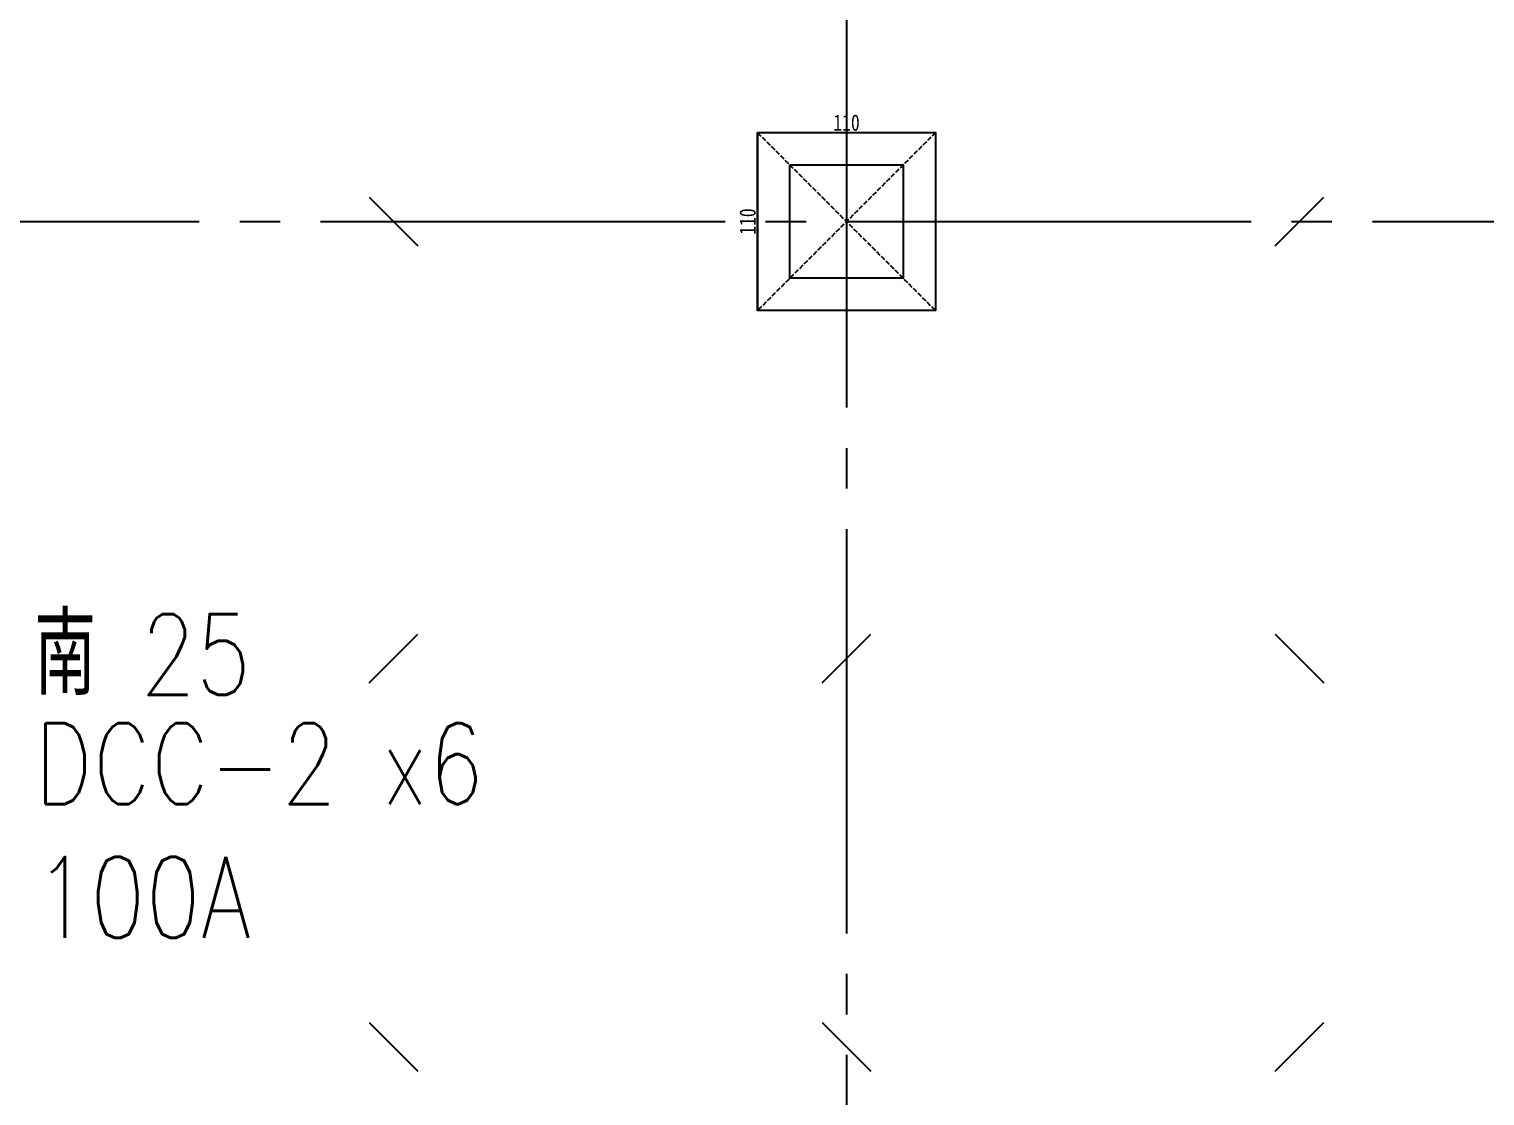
# Model space of a CAD drawing. Extents: x -3080 to 28500, y -1326 to 31609.
# Drawn here: x 22175 to 23075, y 2460 to 3119 of the extents above; entities that cross this region are included whole.
import ezdxf
from ezdxf.enums import TextEntityAlignment as Align

# ---------------------------------------------------------------- set-up
doc = ezdxf.new("R2010")
doc.units = 0
doc.header["$LTSCALE"] = 100
doc.linetypes.add('X-S-FAB-L05$0$COL-CEN-LIN', pattern=[3.25, 2.5, -0.25, 0.25, -0.25])
doc.linetypes.add('X-S-FAB-L05$0$HIDDEN', pattern=[0.4, 0.3, -0.1])
for name, color, linetype in [('0-xref', 8, 'Continuous'), ('188K-SM-03-F05-MECH-DCC-Y2257103$0$00_閥站分組', 1, 'Continuous'), ('188K-SM-07-F10-MECH-CR PIPE-Y2257103$0$00_閥站分組', 1, 'Continuous'), ('X-S-FAB-L05$0$BEAM', 8, 'Continuous'), ('X-S-FAB-L05$0$BLOCK', 8, 'Continuous'), ('X-S-FAB-L05$0$CCL', 8, 'X-S-FAB-L05$0$COL-CEN-LIN'), ('X-S-FAB-L05$0$COL', 8, 'Continuous'), ('X-S-FAB-L05$0$COL-S', 8, 'Continuous'), ('X-S-FAB-L05$0$S-鋼柱', 8, 'Continuous')]:
    doc.layers.add(name, color=color, linetype=linetype)
doc.layers.add('X-S-FAB-L05$0$XREF', color=8, linetype='Continuous', lineweight=0)
doc.styles.add('188K-SM-03-F05-MECH-DCC-Y2257103$0$XFM1Q20-200k$0$12P7-XCM2P10$0$AA-TXT', font='simplex.shx', dxfattribs={"bigfont": 'china.shx'})
doc.styles.add('188K-SM-07-F10-MECH-CR PIPE-Y2257103$0$XFM1Q20-200k$0$12P7-XCM2P10$0$AA-TXT', font='simplex.shx', dxfattribs={"bigfont": 'china.shx'})
doc.styles.add('X-S-FAB-L05$0$DIM', font='', dxfattribs={"width": 0.8})
doc.styles.get('X-S-FAB-L05$0$DIM').set_extended_font_data('MingLiU')
doc.dimstyles.new('X-S-FAB-L05$0$JJP_005_defpoint', dxfattribs={"dimtxt": 20, "dimasz": 0.5, "dimexe": 0.5, "dimexo": 0.5, "dimgap": 0.5, "dimtad": 1, "dimdsep": 46, "dimtxsty": 'X-S-FAB-L05$0$DIM', "dimblk": 'X-S-FAB-L05$0$_None', "dimcen": 10, "dimclrd": 256, "dimclre": 256, "dimclrt": 256, "dimadec": 0, "dimazin": 0, "dimtfac": 1, "dimtix": 1, "dimtmove": 2, "dimatfit": 3, "dimldrblk": 'X-S-FAB-L05$0$_None', "dimfxl": 0.5, "dimtolj": 1, "dimtzin": 0, "dimarcsym": 0})

# ---------------------------------------------------------------- blocks, each defined once
blk = doc.blocks.new('*D174')
at = {"layer": 'DefPoints', "lineweight": -2, "transparency": 16777216}
blk.add_line((0, 0), (110, 0), dxfattribs=at)
at = {"layer": 'DefPoints', "color": 0, "transparency": 16777216}
for p in [(0, 0), (110, 0), (110, 0)]:
    blk.add_point(p, dxfattribs=at)
at = {"layer": 'DefPoints', "transparency": 16777216, "insert": (55, 6.07), "char_height": 10, "attachment_point": 5, "style": 'X-S-FAB-L05$0$DIM'}
blk.add_mtext('\\A1;110', dxfattribs=at)
blk = doc.blocks.new('X-S-FAB-L05$0$_None')
blk = doc.blocks.new('*D175')
at = {"layer": 'DefPoints', "lineweight": -2, "transparency": 16777216}
blk.add_line((0, 0), (0, -110), dxfattribs=at)
at = {"layer": 'DefPoints', "color": 0, "transparency": 16777216}
for p in [(0, 0), (0, -110), (0, -110)]:
    blk.add_point(p, dxfattribs=at)
at = {"layer": 'DefPoints', "transparency": 16777216, "insert": (-6.07, -55), "char_height": 10, "attachment_point": 5, "rotation": 90, "style": 'X-S-FAB-L05$0$DIM'}
blk.add_mtext('\\A1;110', dxfattribs=at)
blk = doc.blocks.new('X-S-FAB-L05$0$SC1')
at = {"layer": 'DefPoints'}
blk.add_line((27924.99, 8342.12), (27954.99, 8312.12), dxfattribs=at)
blk = doc.blocks.new('X-S-FAB-L05$0$VC(C)')
at = {"layer": 'X-S-FAB-L05$0$S-鋼柱'}
for p in [(-5539.99, -5327.12), (-4979.99, -5597.12), (-5539.99, -5837.12), (-5259.99, -5837.12)]:
    blk.add_blockref('X-S-FAB-L05$0$SC1', p, dxfattribs=at)
at = {"layer": 'X-S-FAB-L05$0$S-鋼柱', "rotation": 90}
for p in [(31287.11, -24939.99), (30727.12, -25209.99), (31007.12, -25209.99), (31287.11, -25449.99)]:
    blk.add_blockref('X-S-FAB-L05$0$SC1', p, dxfattribs=at)
blk = doc.blocks.new('188K-SM-03-F05-MECH-DCC-Y2257103')
at = {"layer": '188K-SM-03-F05-MECH-DCC-Y2257103$0$00_閥站分組', "style": '188K-SM-03-F05-MECH-DCC-Y2257103$0$XFM1Q20-200k$0$12P7-XCM2P10$0$AA-TXT', "width": 0.8}
for s, p in [('南 25', (22178.16, 2732.47)), ('DCC-2 x6', (22178.16, 2664.97)), ('100A', (22178.16, 2582.32))]:
    blk.add_text(s, height=50, dxfattribs=at).set_placement(p, align=Align.MIDDLE_LEFT)
blk = doc.blocks.new('188K-SM-07-F10-MECH-CR PIPE-Y2257103')
at = {"layer": '188K-SM-07-F10-MECH-CR PIPE-Y2257103$0$00_閥站分組', "style": '188K-SM-07-F10-MECH-CR PIPE-Y2257103$0$XFM1Q20-200k$0$12P7-XCM2P10$0$AA-TXT', "width": 0.8}
for s, p in [('南 25', (22178.16, 2732.466)), ('DCC-2 x6', (22178.16, 2664.965)), ('100A', (22178.16, 2582.322))]:
    blk.add_text(s, height=50, dxfattribs=at).set_placement(p, align=Align.MIDDLE_LEFT)
blk = doc.blocks.new('*U59')
at = {"layer": 'DefPoints', "linetype": 'X-S-FAB-L05$0$HIDDEN', "ltscale": 0.1}
for p, q in [((110, 0), (0, -110)), ((0, 0), (110, -110))]:
    blk.add_line(p, q, dxfattribs=at)
at = {"layer": 'X-S-FAB-L05$0$COL', "ltscale": 0.1}
blk.add_lwpolyline([(0, 0), (110, 0), (110, -110), (0, -110)], close=True, dxfattribs=at)
at = {"layer": 'DefPoints'}
dim = blk.add_linear_dim(base=(110, 0), p1=(0, 0), p2=(110, 0), dimstyle='X-S-FAB-L05$0$JJP_005_defpoint', override={"dimtxt": 10}, dxfattribs=at)
dim.commit()
dim.dimension.update_dxf_attribs({"geometry": '*D174', "text_midpoint": (55, 6.067)})
dim = blk.add_linear_dim(base=(0, -110), p1=(0, 0), p2=(0, -110), angle=90, dimstyle='X-S-FAB-L05$0$JJP_005_defpoint', override={"dimtxt": 10}, dxfattribs=at)
dim.commit()
dim.dimension.update_dxf_attribs({"geometry": '*D175', "text_midpoint": (-6.067, -55)})
blk = doc.blocks.new('X-S-FAB-L05$0$FAB2-L05')
at = {"layer": 'X-S-FAB-L05$0$CCL'}
for p, q in [((-3480, 11005), (-3480, 0)), ((-26880, 3720), (1210, 3720))]:
    blk.add_line(p, q, dxfattribs=at)
at = {"layer": 'X-S-FAB-L05$0$COL-S'}
blk.add_lwpolyline([(-3515, 3755), (-3445, 3755), (-3445, 3685), (-3515, 3685)], close=True, dxfattribs=at)
at = {"layer": 'X-S-FAB-L05$0$BEAM'}
blk.add_blockref('*U59', (-3535, 3775), dxfattribs=at)
blk = doc.blocks.new('X-S-FAB-L05')
at = {"layer": 'X-S-FAB-L05$0$COL-S'}
blk.add_lwpolyline([(22645, 3035), (22715, 3035), (22715, 2965), (22645, 2965)], close=True, dxfattribs=at)
at = {"layer": 'X-S-FAB-L05$0$BEAM'}
blk.add_blockref('*U59', (22625, 3055), dxfattribs=at)
at = {"layer": 'X-S-FAB-L05$0$BLOCK'}
blk.add_blockref('X-S-FAB-L05$0$FAB2-L05', (26160, -720), dxfattribs=at)
at = {"layer": 'X-S-FAB-L05$0$XREF'}
blk.add_blockref('X-S-FAB-L05$0$VC(C)', (0, 0), dxfattribs=at)

msp = doc.modelspace()

# ---------------------------------------------------------------- block references
at = {"layer": '0-xref'}
for name in ['X-S-FAB-L05', '188K-SM-03-F05-MECH-DCC-Y2257103']:
    msp.add_blockref(name, (0, 0), dxfattribs=at)

# ---------------------------------------------------------------- next in the draw order: block references
msp.add_blockref('188K-SM-07-F10-MECH-CR PIPE-Y2257103', (0, 0), dxfattribs=at)

doc.saveas('drawing.dxf')
